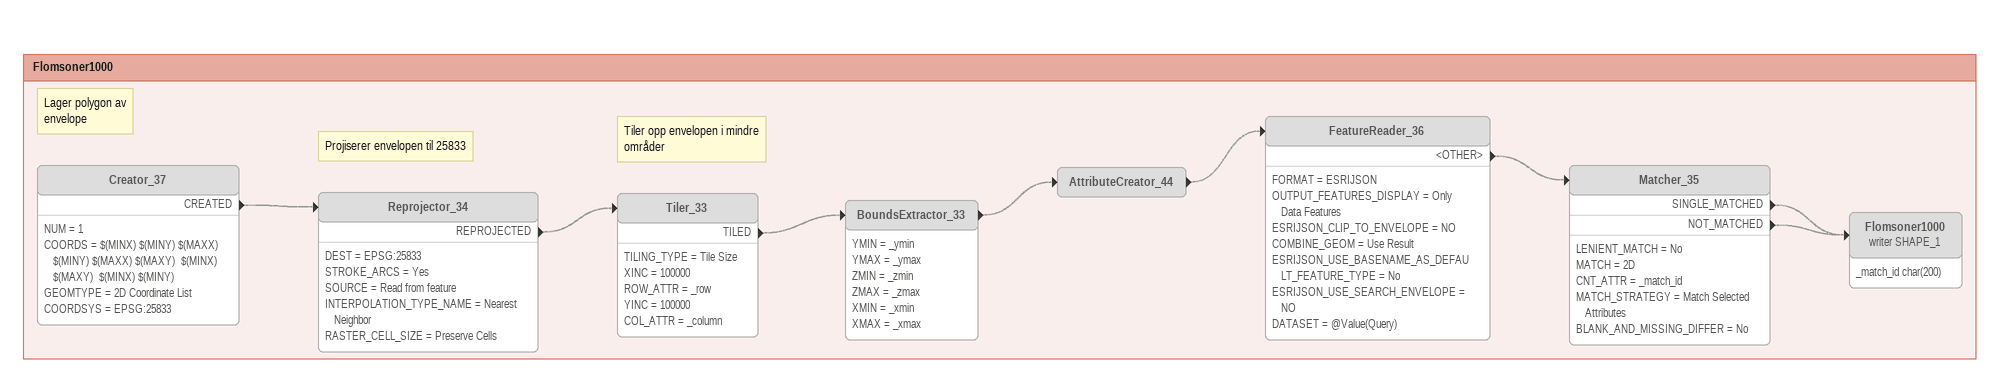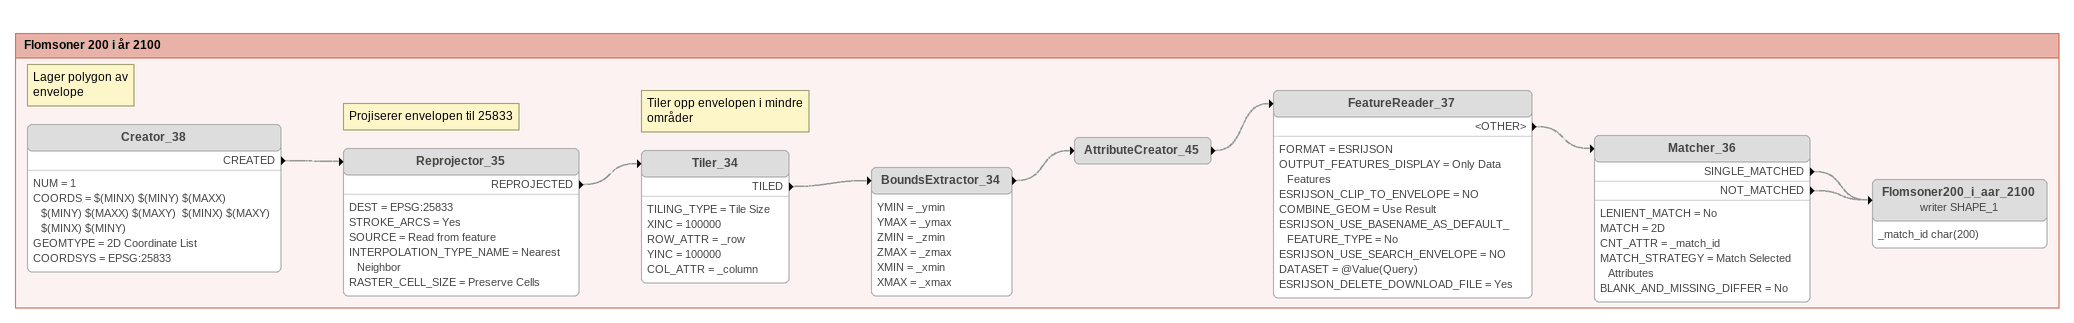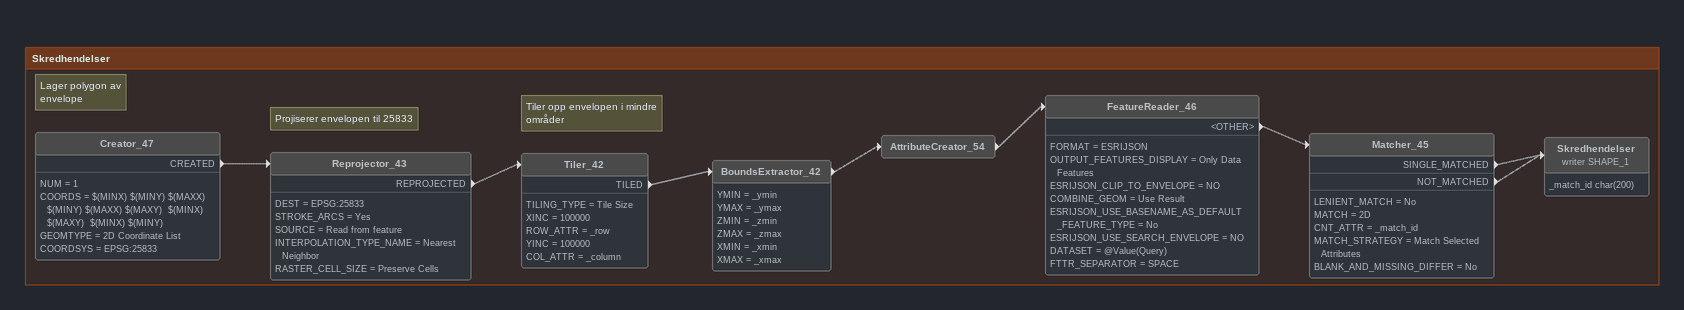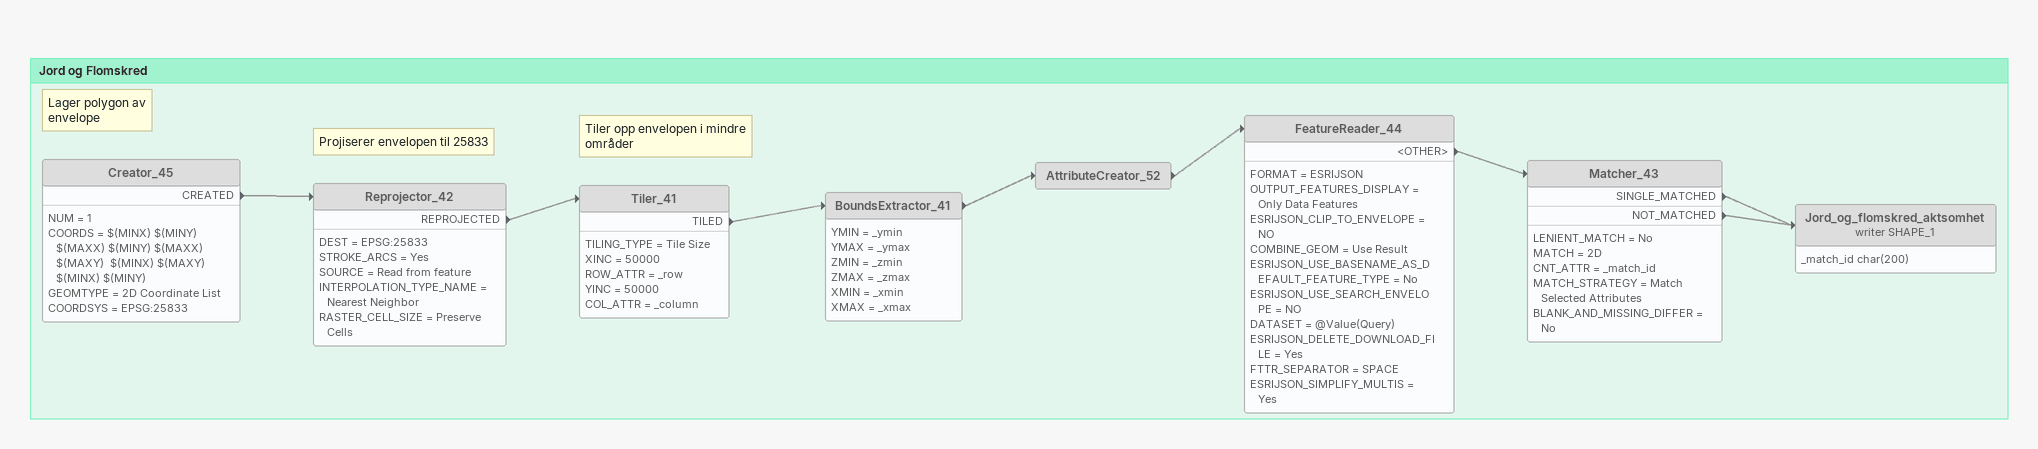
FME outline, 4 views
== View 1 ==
Bookmark: Flomsoner1000
Note: Lager polygon av / envelope
Creator_37 [off]
    NUM = 1
    COORDS = $(MINX) $(MINY) $(MAXX) $(MINY) $(MAXX) $(MAXY)  $(MINX) $(MAXY)  $(MINX) $(MINY)
    GEOMTYPE = 2D Coordinate List
    COORDSYS = EPSG:25833
    CREATED -> Reprojector_34 [off]
Note: Projiserer envelopen til 25833
Reprojector_34 [off]
    DEST = EPSG:25833
    STROKE_ARCS = Yes
    SOURCE = Read from feature
    INTERPOLATION_TYPE_NAME = Nearest Neighbor
    RASTER_CELL_SIZE = Preserve Cells
    REPROJECTED -> Tiler_33 [off]
Note: Tiler opp envelopen i mindre / områder
Tiler_33 [off]
    TILING_TYPE = Tile Size
    XINC = 100000
    ROW_ATTR = _row
    YINC = 100000
    COL_ATTR = _column
    TILED -> BoundsExtractor_33 [off]
BoundsExtractor_33 [off]
    YMIN = _ymin
    YMAX = _ymax
    ZMIN = _zmin
    ZMAX = _zmax
    XMIN = _xmin
    XMAX = _xmax
    -> AttributeCreator_44 [off]
AttributeCreator_44 [off]
    -> FeatureReader_36 [off]
FeatureReader_36 [off]
    FORMAT = ESRIJSON
    OUTPUT_FEATURES_DISPLAY = Only Data Features
    ESRIJSON_CLIP_TO_ENVELOPE = NO
    COMBINE_GEOM = Use Result
    ESRIJSON_USE_BASENAME_AS_DEFAULT_FEATURE_TYPE = No
    ESRIJSON_USE_SEARCH_ENVELOPE = NO
    DATASET = @Value(Query)
    <OTHER> -> Matcher_35 [off]
Matcher_35 [off]
    LENIENT_MATCH = No
    MATCH = 2D
    CNT_ATTR = _match_id
    MATCH_STRATEGY = Match Selected Attributes
    BLANK_AND_MISSING_DIFFER = No
    SINGLE_MATCHED -> Flomsoner1000 (writer SHAPE_1) [off]
    NOT_MATCHED -> Flomsoner1000 (writer SHAPE_1) [off]
Flomsoner1000 (writer SHAPE_1) [off]
    attributes: _match_id char(200)

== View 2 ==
Bookmark: Flomsoner 200 i år 2100
Note: Lager polygon av / envelope
Creator_38 [off]
    NUM = 1
    COORDS = $(MINX) $(MINY) $(MAXX) $(MINY) $(MAXX) $(MAXY)  $(MINX) $(MAXY)  $(MINX) $(MINY)
    GEOMTYPE = 2D Coordinate List
    COORDSYS = EPSG:25833
    CREATED -> Reprojector_35 [off]
Note: Projiserer envelopen til 25833
Reprojector_35 [off]
    DEST = EPSG:25833
    STROKE_ARCS = Yes
    SOURCE = Read from feature
    INTERPOLATION_TYPE_NAME = Nearest Neighbor
    RASTER_CELL_SIZE = Preserve Cells
    REPROJECTED -> Tiler_34 [off]
Note: Tiler opp envelopen i mindre / områder
Tiler_34 [off]
    TILING_TYPE = Tile Size
    XINC = 100000
    ROW_ATTR = _row
    YINC = 100000
    COL_ATTR = _column
    TILED -> BoundsExtractor_34 [off]
BoundsExtractor_34 [off]
    YMIN = _ymin
    YMAX = _ymax
    ZMIN = _zmin
    ZMAX = _zmax
    XMIN = _xmin
    XMAX = _xmax
    -> AttributeCreator_45 [off]
AttributeCreator_45 [off]
    -> FeatureReader_37 [off]
FeatureReader_37 [off]
    FORMAT = ESRIJSON
    OUTPUT_FEATURES_DISPLAY = Only Data Features
    ESRIJSON_CLIP_TO_ENVELOPE = NO
    COMBINE_GEOM = Use Result
    ESRIJSON_USE_BASENAME_AS_DEFAULT_FEATURE_TYPE = No
    ESRIJSON_USE_SEARCH_ENVELOPE = NO
    DATASET = @Value(Query)
    ESRIJSON_DELETE_DOWNLOAD_FILE = Yes
    <OTHER> -> Matcher_36 [off]
Matcher_36 [off]
    LENIENT_MATCH = No
    MATCH = 2D
    CNT_ATTR = _match_id
    MATCH_STRATEGY = Match Selected Attributes
    BLANK_AND_MISSING_DIFFER = No
    SINGLE_MATCHED -> Flomsoner200_i_aar_2100 (writer SHAPE_1) [off]
    NOT_MATCHED -> Flomsoner200_i_aar_2100 (writer SHAPE_1) [off]
Flomsoner200_i_aar_2100 (writer SHAPE_1) [off]
    attributes: _match_id char(200)

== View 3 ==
Bookmark: Skredhendelser
Note: Lager polygon av / envelope
Creator_47 [off]
    NUM = 1
    COORDS = $(MINX) $(MINY) $(MAXX) $(MINY) $(MAXX) $(MAXY)  $(MINX) $(MAXY)  $(MINX) $(MINY)
    GEOMTYPE = 2D Coordinate List
    COORDSYS = EPSG:25833
    CREATED -> Reprojector_43 [off]
Note: Projiserer envelopen til 25833
Reprojector_43 [off]
    DEST = EPSG:25833
    STROKE_ARCS = Yes
    SOURCE = Read from feature
    INTERPOLATION_TYPE_NAME = Nearest Neighbor
    RASTER_CELL_SIZE = Preserve Cells
    REPROJECTED -> Tiler_42 [off]
Note: Tiler opp envelopen i mindre / områder
Tiler_42 [off]
    TILING_TYPE = Tile Size
    XINC = 100000
    ROW_ATTR = _row
    YINC = 100000
    COL_ATTR = _column
    TILED -> BoundsExtractor_42 [off]
BoundsExtractor_42 [off]
    YMIN = _ymin
    YMAX = _ymax
    ZMIN = _zmin
    ZMAX = _zmax
    XMIN = _xmin
    XMAX = _xmax
    -> AttributeCreator_54 [off]
AttributeCreator_54 [off]
    -> FeatureReader_46 [off]
FeatureReader_46 [off]
    FORMAT = ESRIJSON
    OUTPUT_FEATURES_DISPLAY = Only Data Features
    ESRIJSON_CLIP_TO_ENVELOPE = NO
    COMBINE_GEOM = Use Result
    ESRIJSON_USE_BASENAME_AS_DEFAULT_FEATURE_TYPE = No
    ESRIJSON_USE_SEARCH_ENVELOPE = NO
    DATASET = @Value(Query)
    FTTR_SEPARATOR = SPACE
    <OTHER> -> Matcher_45 [off]
Matcher_45 [off]
    LENIENT_MATCH = No
    MATCH = 2D
    CNT_ATTR = _match_id
    MATCH_STRATEGY = Match Selected Attributes
    BLANK_AND_MISSING_DIFFER = No
    SINGLE_MATCHED -> Skredhendelser (writer SHAPE_1) [off]
    NOT_MATCHED -> Skredhendelser (writer SHAPE_1) [off]
Skredhendelser (writer SHAPE_1) [off]
    attributes: _match_id char(200)

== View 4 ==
Bookmark: Jord og Flomskred
Note: Lager polygon av / envelope
Creator_45 [off]
    NUM = 1
    COORDS = $(MINX) $(MINY) $(MAXX) $(MINY) $(MAXX) $(MAXY)  $(MINX) $(MAXY)  $(MINX) $(MINY)
    GEOMTYPE = 2D Coordinate List
    COORDSYS = EPSG:25833
    CREATED -> Reprojector_42 [off]
Note: Projiserer envelopen til 25833
Reprojector_42 [off]
    DEST = EPSG:25833
    STROKE_ARCS = Yes
    SOURCE = Read from feature
    INTERPOLATION_TYPE_NAME = Nearest Neighbor
    RASTER_CELL_SIZE = Preserve Cells
    REPROJECTED -> Tiler_41 [off]
Note: Tiler opp envelopen i mindre / områder
Tiler_41 [off]
    TILING_TYPE = Tile Size
    XINC = 50000
    ROW_ATTR = _row
    YINC = 50000
    COL_ATTR = _column
    TILED -> BoundsExtractor_41 [off]
BoundsExtractor_41 [off]
    YMIN = _ymin
    YMAX = _ymax
    ZMIN = _zmin
    ZMAX = _zmax
    XMIN = _xmin
    XMAX = _xmax
    -> AttributeCreator_52 [off]
AttributeCreator_52 [off]
    -> FeatureReader_44 [off]
FeatureReader_44 [off]
    FORMAT = ESRIJSON
    OUTPUT_FEATURES_DISPLAY = Only Data Features
    ESRIJSON_CLIP_TO_ENVELOPE = NO
    COMBINE_GEOM = Use Result
    ESRIJSON_USE_BASENAME_AS_DEFAULT_FEATURE_TYPE = No
    ESRIJSON_USE_SEARCH_ENVELOPE = NO
    DATASET = @Value(Query)
    ESRIJSON_DELETE_DOWNLOAD_FILE = Yes
    FTTR_SEPARATOR = SPACE
    ESRIJSON_SIMPLIFY_MULTIS = Yes
    <OTHER> -> Matcher_43 [off]
Matcher_43 [off]
    LENIENT_MATCH = No
    MATCH = 2D
    CNT_ATTR = _match_id
    MATCH_STRATEGY = Match Selected Attributes
    BLANK_AND_MISSING_DIFFER = No
    SINGLE_MATCHED -> Jord_og_flomskred_aktsomhet (writer SHAPE_1) [off]
    NOT_MATCHED -> Jord_og_flomskred_aktsomhet (writer SHAPE_1) [off]
Jord_og_flomskred_aktsomhet (writer SHAPE_1) [off]
    attributes: _match_id char(200)
